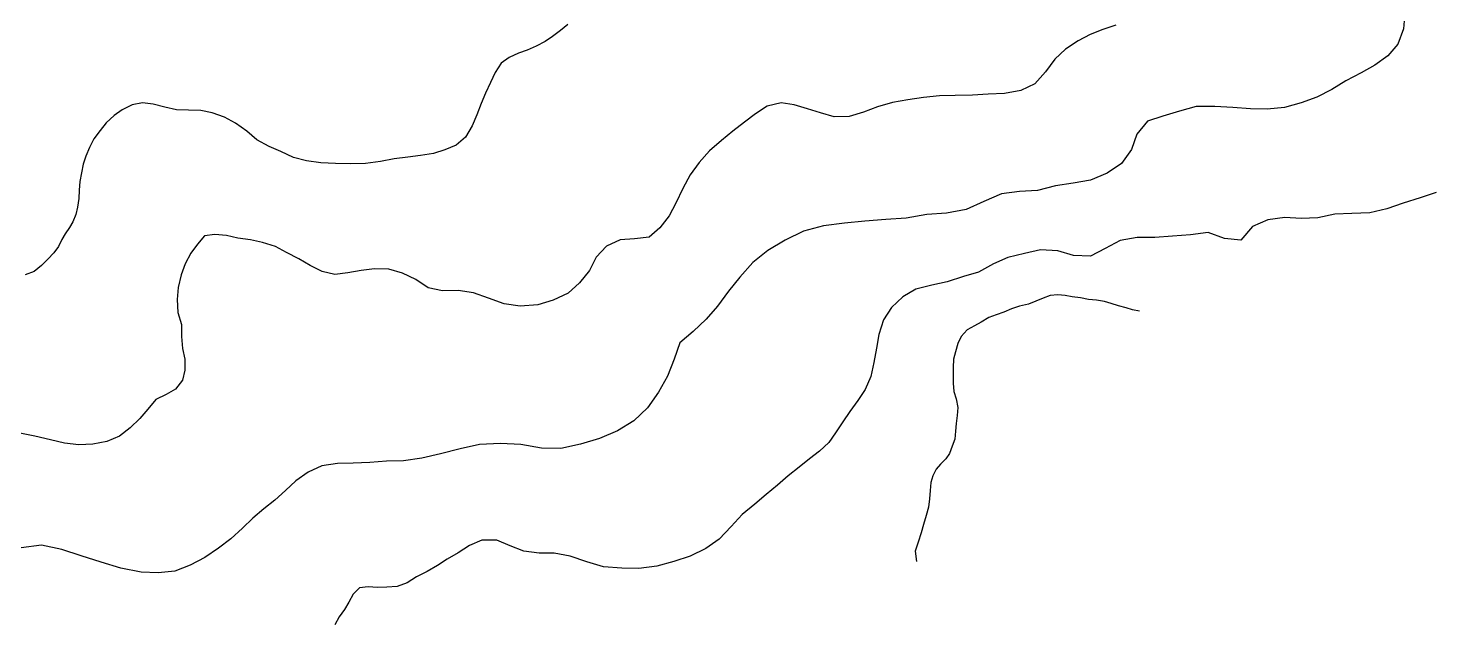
# Model space of a CAD drawing. Extents: x -717078 to -714996, y -984638 to -983998.
# Drawn here: x -716543 to -716022, y -984624 to -984402 of the extents above; entities that cross this region are included whole.
import ezdxf

# ---------------------------------------------------------------- set-up
doc = ezdxf.new("R2010")
doc.units = 0
doc.layers.add('contour_lines', color=1, linetype='CONTINUOUS')

msp = doc.modelspace()

# ---------------------------------------------------------------- linework, layer by layer
at = {"layer": 'contour_lines', "color": 1}
for p, q in [((-716031.766, -984396.741, 277), (-716032.238, -984402.669, 277)), ((-716345.532, -984403.257, 275), (-716348.512, -984405.48, 275)), ((-716342.765, -984401.054, 275), (-716345.532, -984403.257, 275)), ((-716143.923, -984402.951, 276), (-716148.704, -984404.733, 276)), ((-716139.174, -984401.235, 276), (-716143.923, -984402.951, 276)), ((-716032.238, -984402.669, 277), (-716034.321, -984408.331, 277)), ((-716351.302, -984407.391, 275), (-716354.586, -984409.064, 275)), ((-716348.512, -984405.48, 275), (-716351.302, -984407.391, 275)), ((-716153.138, -984407.177, 276), (-716157.885, -984410.178, 276)), ((-716148.704, -984404.733, 276), (-716153.138, -984407.177, 276)), ((-716034.321, -984408.331, 277), (-716037.979, -984412.706, 277)), ((-716364.683, -984413.262, 275), (-716367.603, -984415.447, 275)), ((-716361.178, -984411.725, 275), (-716364.683, -984413.262, 275)), ((-716357.877, -984410.57, 275), (-716361.178, -984411.725, 275)), ((-716354.586, -984409.064, 275), (-716357.877, -984410.57, 275)), ((-716161.821, -984413.91, 276), (-716165.268, -984418.653, 276)), ((-716157.885, -984410.178, 276), (-716161.821, -984413.91, 276)), ((-716037.979, -984412.706, 277), (-716042.868, -984416.211, 277)), ((-716369.83, -984418.925, 275), (-716371.514, -984422.655, 275)), ((-716367.603, -984415.447, 275), (-716369.83, -984418.925, 275)), ((-716165.268, -984418.653, 276), (-716169.288, -984423.072, 276)), ((-716048.012, -984419.048, 277), (-716053.613, -984421.995, 277)), ((-716042.868, -984416.211, 277), (-716048.012, -984419.048, 277)), ((-716371.514, -984422.655, 275), (-716373.403, -984426.589, 275)), ((-716169.288, -984423.072, 276), (-716174.437, -984425.555, 276)), ((-716053.613, -984421.995, 277), (-716058.895, -984425.234, 277)), ((-716373.403, -984426.589, 275), (-716375.043, -984430.444, 275)), ((-716216.499, -984429.104, 276), (-716222.205, -984430.089, 276)), ((-716210.641, -984428.132, 276), (-716216.499, -984429.104, 276)), ((-716204.698, -984427.593, 276), (-716210.641, -984428.132, 276)), ((-716198.794, -984427.422, 276), (-716204.698, -984427.593, 276)), ((-716192.444, -984427.325, 276), (-716198.794, -984427.422, 276)), ((-716186.601, -984427.004, 276), (-716192.444, -984427.325, 276)), ((-716180.575, -984426.729, 276), (-716186.601, -984427.004, 276)), ((-716174.437, -984425.555, 276), (-716180.575, -984426.729, 276)), ((-716064.426, -984428.064, 277), (-716070.312, -984430.185, 277)), ((-716058.895, -984425.234, 277), (-716064.426, -984428.064, 277)), ((-716508.419, -984432.8, 275), (-716511.47, -984434.906, 275)), ((-716504.692, -984430.926, 275), (-716508.419, -984432.8, 275)), ((-716500.942, -984430.213, 275), (-716504.692, -984430.926, 275)), ((-716496.935, -984430.651, 275), (-716500.942, -984430.213, 275)), ((-716492.578, -984431.743, 275), (-716496.935, -984430.651, 275)), ((-716488.331, -984432.809, 275), (-716492.578, -984431.743, 275)), ((-716483.775, -984432.929, 275), (-716488.331, -984432.809, 275)), ((-716479.208, -984433.025, 275), (-716483.775, -984432.929, 275)), ((-716474.969, -984433.893, 275), (-716479.208, -984433.025, 275)), ((-716470.479, -984435.512, 275), (-716474.969, -984433.893, 275)), ((-716376.685, -984434.673, 275), (-716378.421, -984438.734, 275)), ((-716375.043, -984430.444, 275), (-716376.685, -984434.673, 275)), ((-716273.123, -984434.255, 276), (-716277.153, -984437.4, 276)), ((-716268.743, -984431.351, 276), (-716273.123, -984434.255, 276)), ((-716263.564, -984430.19, 276), (-716268.743, -984431.351, 276)), ((-716258.702, -984430.97, 276), (-716263.564, -984430.19, 276)), ((-716253.684, -984432.448, 276), (-716258.702, -984430.97, 276)), ((-716248.957, -984433.913, 276), (-716253.684, -984432.448, 276)), ((-716243.798, -984435.334, 276), (-716248.957, -984433.913, 276)), ((-716232.95, -984433.637, 276), (-716238.286, -984435.209, 276)), ((-716227.671, -984431.702, 276), (-716232.95, -984433.637, 276)), ((-716222.205, -984430.089, 276), (-716227.671, -984431.702, 276)), ((-716115.503, -984433.273, 277), (-716121.72, -984435.147, 277)), ((-716109.276, -984431.53, 277), (-716115.503, -984433.273, 277)), ((-716102.295, -984431.489, 277), (-716109.276, -984431.53, 277)), ((-716095.702, -984431.931, 277), (-716102.295, -984431.489, 277)), ((-716089.099, -984432.411, 277), (-716095.702, -984431.931, 277)), ((-716082.883, -984432.516, 277), (-716089.099, -984432.411, 277)), ((-716076.494, -984431.888, 277), (-716082.883, -984432.516, 277)), ((-716070.312, -984430.185, 277), (-716076.494, -984431.888, 277)), ((-716514.406, -984437.588, 275), (-716516.702, -984440.458, 275)), ((-716511.47, -984434.906, 275), (-716514.406, -984437.588, 275)), ((-716466.388, -984437.74, 275), (-716470.479, -984435.512, 275)), ((-716462.177, -984440.736, 275), (-716466.388, -984437.74, 275)), ((-716378.421, -984438.734, 275), (-716380.912, -984442.928, 275)), ((-716277.153, -984437.4, 276), (-716281.449, -984440.752, 276)), ((-716238.286, -984435.209, 276), (-716243.798, -984435.334, 276)), ((-716127.418, -984437.027, 277), (-716131.311, -984441.857, 277)), ((-716121.72, -984435.147, 277), (-716127.418, -984437.027, 277)), ((-716519.04, -984443.606, 275), (-716520.638, -984446.764, 275)), ((-716516.702, -984440.458, 275), (-716519.04, -984443.606, 275)), ((-716458.37, -984443.967, 275), (-716462.177, -984440.736, 275)), ((-716453.869, -984446.416, 275), (-716458.37, -984443.967, 275)), ((-716380.912, -984442.928, 275), (-716384.325, -984445.855, 275)), ((-716285.694, -984444.125, 276), (-716290.156, -984447.981, 276)), ((-716281.449, -984440.752, 276), (-716285.694, -984444.125, 276)), ((-716131.311, -984441.857, 277), (-716133.268, -984447.565, 277)), ((-716522.003, -984450.031, 275), (-716523.019, -984453.002, 275)), ((-716520.638, -984446.764, 275), (-716522.003, -984450.031, 275)), ((-716449.488, -984448.304, 275), (-716453.869, -984446.416, 275)), ((-716444.764, -984450.463, 275), (-716449.488, -984448.304, 275)), ((-716402.265, -984450.431, 275), (-716407.372, -984451.026, 275)), ((-716397.588, -984449.75, 275), (-716402.265, -984450.431, 275)), ((-716392.728, -984449.063, 275), (-716397.588, -984449.75, 275)), ((-716388.524, -984447.684, 275), (-716392.728, -984449.063, 275)), ((-716384.325, -984445.855, 275), (-716388.524, -984447.684, 275)), ((-716290.156, -984447.981, 276), (-716293.972, -984452.33, 276)), ((-716133.268, -984447.565, 277), (-716137.088, -984452.684, 277)), ((-716523.019, -984453.002, 275), (-716523.634, -984456.261, 275)), ((-716439.941, -984451.752, 275), (-716444.764, -984450.463, 275)), ((-716434.595, -984452.518, 275), (-716439.941, -984451.752, 275)), ((-716429.198, -984452.707, 275), (-716434.595, -984452.518, 275)), ((-716423.5, -984452.877, 275), (-716429.198, -984452.707, 275)), ((-716417.988, -984452.782, 275), (-716423.5, -984452.877, 275)), ((-716412.394, -984451.975, 275), (-716417.988, -984452.782, 275)), ((-716407.372, -984451.026, 275), (-716412.394, -984451.975, 275)), ((-716293.972, -984452.33, 276), (-716297.381, -984456.957, 276)), ((-716137.088, -984452.684, 277), (-716142.335, -984456.292, 277)), ((-716524.182, -984459.47, 275), (-716524.502, -984462.612, 275)), ((-716523.634, -984456.261, 275), (-716524.182, -984459.47, 275)), ((-716297.381, -984456.957, 276), (-716300.114, -984462.079, 276)), ((-716154.979, -984460.027, 277), (-716161.57, -984461.035, 277)), ((-716148.541, -984458.919, 277), (-716154.979, -984460.027, 277)), ((-716142.335, -984456.292, 277), (-716148.541, -984458.919, 277)), ((-716524.626, -984465.697, 275), (-716525.031, -984468.951, 275)), ((-716524.502, -984462.612, 275), (-716524.626, -984465.697, 275)), ((-716300.114, -984462.079, 276), (-716302.63, -984467.435, 276)), ((-716181.57, -984464.012, 277), (-716188.173, -984466.83, 277)), ((-716174.905, -984463.178, 277), (-716181.57, -984464.012, 277)), ((-716168.199, -984462.779, 277), (-716174.905, -984463.178, 277)), ((-716161.57, -984461.035, 277), (-716168.199, -984462.779, 277)), ((-716026.027, -984465.56, 278), (-716032.307, -984467.538, 278)), ((-716020.124, -984463.481, 278), (-716026.027, -984465.56, 278)), ((-716525.031, -984468.951, 275), (-716525.646, -984471.73, 275)), ((-716302.63, -984467.435, 276), (-716305.138, -984472.209, 276)), ((-716202.069, -984471.178, 277), (-716209.43, -984471.744, 277)), ((-716194.825, -984469.867, 277), (-716202.069, -984471.178, 277)), ((-716188.173, -984466.83, 277), (-716194.825, -984469.867, 277)), ((-716044.72, -984471.025, 278), (-716051.454, -984471.372, 278)), ((-716038.443, -984469.642, 278), (-716044.72, -984471.025, 278)), ((-716032.307, -984467.538, 278), (-716038.443, -984469.642, 278)), ((-716526.798, -984474.396, 275), (-716528.031, -984476.593, 275)), ((-716525.646, -984471.73, 275), (-716526.798, -984474.396, 275)), ((-716305.138, -984472.209, 276), (-716308.619, -984476.603, 276)), ((-716247.758, -984475.937, 277), (-716255.196, -984477.909, 277)), ((-716239.968, -984474.897, 277), (-716247.758, -984475.937, 277)), ((-716232.376, -984474.214, 277), (-716239.968, -984474.897, 277)), ((-716224.671, -984473.589, 277), (-716232.376, -984474.214, 277)), ((-716217.019, -984473.01, 277), (-716224.671, -984473.589, 277)), ((-716209.43, -984471.744, 277), (-716217.019, -984473.01, 277)), ((-716088.36, -984476.186, 278), (-716092.637, -984481.209, 278)), ((-716082.618, -984473.682, 278), (-716088.36, -984476.186, 278)), ((-716076.372, -984472.832, 278), (-716082.618, -984473.682, 278)), ((-716070.272, -984473.213, 278), (-716076.372, -984472.832, 278)), ((-716064.011, -984472.941, 278), (-716070.272, -984473.213, 278)), ((-716057.682, -984471.633, 278), (-716064.011, -984472.941, 278)), ((-716051.454, -984471.372, 278), (-716057.682, -984471.633, 278)), ((-716530.917, -984480.993, 275), (-716532.156, -984483.625, 275)), ((-716529.601, -984478.831, 275), (-716530.917, -984480.993, 275)), ((-716528.031, -984476.593, 275), (-716529.601, -984478.831, 275)), ((-716477.862, -984479.595, 276), (-716480.49, -984482.745, 276)), ((-716474.042, -984479.155, 276), (-716477.862, -984479.595, 276)), ((-716469.678, -984479.532, 276), (-716474.042, -984479.155, 276)), ((-716465.442, -984480.439, 276), (-716469.678, -984479.532, 276)), ((-716460.765, -984481.116, 276), (-716465.442, -984480.439, 276)), ((-716456.265, -984482.061, 276), (-716460.765, -984481.116, 276)), ((-716323.392, -984481.122, 276), (-716328.444, -984483.414, 276)), ((-716317.997, -984480.785, 276), (-716323.392, -984481.122, 276)), ((-716312.57, -984480.139, 276), (-716317.997, -984480.785, 276)), ((-716308.619, -984476.603, 276), (-716312.57, -984480.139, 276)), ((-716262.03, -984481.202, 277), (-716268.528, -984485.037, 277)), ((-716255.196, -984477.909, 277), (-716262.03, -984481.202, 277)), ((-716137.553, -984481.365, 278), (-716143.137, -984484.279, 278)), ((-716131.203, -984480.205, 278), (-716137.553, -984481.365, 278)), ((-716124.615, -984480.195, 278), (-716131.203, -984480.205, 278)), ((-716118.09, -984479.78, 278), (-716124.615, -984480.195, 278)), ((-716111.353, -984479.304, 278), (-716118.09, -984479.78, 278)), ((-716104.784, -984478.44, 278), (-716111.353, -984479.304, 278)), ((-716098.726, -984480.623, 278), (-716104.784, -984478.44, 278)), ((-716092.637, -984481.209, 278), (-716098.726, -984480.623, 278)), ((-716533.857, -984485.905, 275), (-716536.115, -984488.312, 275)), ((-716532.156, -984483.625, 275), (-716533.857, -984485.905, 275)), ((-716482.884, -984486.057, 276), (-716485.015, -984490.08, 276)), ((-716480.49, -984482.745, 276), (-716482.884, -984486.057, 276)), ((-716451.473, -984483.574, 276), (-716456.265, -984482.061, 276)), ((-716447.392, -984485.856, 276), (-716451.473, -984483.574, 276)), ((-716442.825, -984488.218, 276), (-716447.392, -984485.856, 276)), ((-716328.444, -984483.414, 276), (-716332.338, -984487.522, 276)), ((-716268.528, -984485.037, 277), (-716274.072, -984489.488, 277)), ((-716173.131, -984486.202, 278), (-716179.309, -984487.715, 278)), ((-716167.198, -984484.876, 278), (-716173.131, -984486.202, 278)), ((-716160.683, -984485.228, 278), (-716167.198, -984484.876, 278)), ((-716154.891, -984486.982, 278), (-716160.683, -984485.228, 278)), ((-716143.137, -984484.279, 278), (-716148.571, -984487.172, 278)), ((-716538.42, -984490.68, 275), (-716541.194, -984492.866, 275)), ((-716536.115, -984488.312, 275), (-716538.42, -984490.68, 275)), ((-716485.015, -984490.08, 276), (-716486.537, -984494.166, 276)), ((-716438.616, -984490.602, 276), (-716442.825, -984488.218, 276)), ((-716434.169, -984492.946, 276), (-716438.616, -984490.602, 276)), ((-716414.705, -984491.878, 276), (-716419.666, -984492.484, 276)), ((-716409.299, -984491.985, 276), (-716414.705, -984491.878, 276)), ((-716404.265, -984493.525, 276), (-716409.299, -984491.985, 276)), ((-716332.338, -984487.522, 276), (-716334.709, -984492.569, 276)), ((-716274.072, -984489.488, 277), (-716278.833, -984495.018, 277)), ((-716184.625, -984490.066, 278), (-716190.123, -984493.132, 278)), ((-716179.309, -984487.715, 278), (-716184.625, -984490.066, 278)), ((-716148.571, -984487.172, 278), (-716154.891, -984486.982, 278)), ((-716541.194, -984492.866, 275), (-716544.48, -984494.085, 275)), ((-716486.537, -984494.166, 276), (-716487.642, -984498.808, 276)), ((-716429.398, -984494.009, 276), (-716434.169, -984492.946, 276)), ((-716424.619, -984493.367, 276), (-716429.398, -984494.009, 276)), ((-716419.666, -984492.484, 276), (-716424.619, -984493.367, 276)), ((-716399.298, -984495.866, 276), (-716404.265, -984493.525, 276)), ((-716394.746, -984498.987, 276), (-716399.298, -984495.866, 276)), ((-716338.539, -984497.077, 276), (-716342.707, -984500.94, 276)), ((-716334.709, -984492.569, 276), (-716338.539, -984497.077, 276)), ((-716278.833, -984495.018, 277), (-716283.152, -984500.262, 277)), ((-716201.782, -984496.692, 278), (-716207.521, -984497.983, 278)), ((-716195.769, -984494.74, 278), (-716201.782, -984496.692, 278)), ((-716190.123, -984493.132, 278), (-716195.769, -984494.74, 278)), ((-716487.642, -984498.808, 276), (-716488.03, -984503.306, 276)), ((-716389.397, -984500.118, 276), (-716394.746, -984498.987, 276)), ((-716383.566, -984499.946, 276), (-716389.397, -984500.118, 276)), ((-716377.88, -984500.788, 276), (-716383.566, -984499.946, 276)), ((-716372.323, -984502.868, 276), (-716377.88, -984500.788, 276)), ((-716342.707, -984500.94, 276), (-716348.283, -984503.528, 276)), ((-716283.152, -984500.262, 277), (-716287.223, -984505.747, 277)), ((-716218.354, -984502.278, 278), (-716222.545, -984506.309, 278)), ((-716213.439, -984499.493, 278), (-716218.354, -984502.278, 278)), ((-716207.521, -984497.983, 278), (-716213.439, -984499.493, 278)), ((-716163.573, -984501.77, 279), (-716166.11, -984502.805, 279)), ((-716160.691, -984501.593, 279), (-716163.573, -984501.77, 279)), ((-716157.968, -984501.868, 279), (-716160.691, -984501.593, 279)), ((-716155.315, -984502.317, 279), (-716157.968, -984501.868, 279)), ((-716152.28, -984502.683, 279), (-716155.315, -984502.317, 279)), ((-716488.03, -984503.306, 276), (-716487.761, -984508.092, 276)), ((-716366.502, -984504.879, 276), (-716372.323, -984502.868, 276)), ((-716360.486, -984505.812, 276), (-716366.502, -984504.879, 276)), ((-716354.023, -984505.299, 276), (-716360.486, -984505.812, 276)), ((-716348.283, -984503.528, 276), (-716354.023, -984505.299, 276)), ((-716287.223, -984505.747, 277), (-716291.43, -984510.626, 277)), ((-716222.545, -984506.309, 278), (-716225.461, -984510.904, 278)), ((-716177.96, -984506.809, 279), (-716180.789, -984507.96, 279)), ((-716174.904, -984505.813, 279), (-716177.96, -984506.809, 279)), ((-716171.603, -984505.09, 279), (-716174.904, -984505.813, 279)), ((-716168.866, -984503.968, 279), (-716171.603, -984505.09, 279)), ((-716166.11, -984502.805, 279), (-716168.866, -984503.968, 279)), ((-716149.305, -984503.364, 279), (-716152.28, -984502.683, 279)), ((-716146.36, -984503.591, 279), (-716149.305, -984503.364, 279)), ((-716143.315, -984504.026, 279), (-716146.36, -984503.591, 279)), ((-716140.831, -984504.792, 279), (-716143.315, -984504.026, 279)), ((-716138.154, -984505.695, 279), (-716140.831, -984504.792, 279)), ((-716135.314, -984506.425, 279), (-716138.154, -984505.695, 279)), ((-716132.893, -984507.127, 279), (-716135.314, -984506.425, 279)), ((-716130.301, -984507.667, 279), (-716132.893, -984507.127, 279)), ((-716487.761, -984508.092, 276), (-716486.42, -984512.658, 276)), ((-716486.42, -984512.658, 276), (-716486.388, -984517.06, 276)), ((-716291.43, -984510.626, 277), (-716296.278, -984515.239, 277)), ((-716225.461, -984510.904, 278), (-716227.228, -984516.281, 278)), ((-716189.162, -984511.687, 279), (-716191.726, -984513.079, 279)), ((-716186.375, -984510.044, 279), (-716189.162, -984511.687, 279)), ((-716183.669, -984509.032, 279), (-716186.375, -984510.044, 279)), ((-716180.789, -984507.96, 279), (-716183.669, -984509.032, 279)), ((-716486.388, -984517.06, 276), (-716485.985, -984521.518, 276)), ((-716296.278, -984515.239, 277), (-716301.223, -984519.369, 277)), ((-716227.228, -984516.281, 278), (-716228.151, -984521.407, 278)), ((-716196.675, -984517.061, 279), (-716197.87, -984519.724, 279)), ((-716194.407, -984514.642, 279), (-716196.675, -984517.061, 279)), ((-716191.726, -984513.079, 279), (-716194.407, -984514.642, 279)), ((-716485.985, -984521.518, 276), (-716485.166, -984525.443, 276)), ((-716301.223, -984519.369, 277), (-716303.254, -984525.534, 277)), ((-716228.151, -984521.407, 278), (-716229.117, -984526.71, 278)), ((-716198.769, -984522.747, 279), (-716199.464, -984525.483, 279)), ((-716197.87, -984519.724, 279), (-716198.769, -984522.747, 279)), ((-716485.166, -984525.443, 276), (-716485.143, -984529.641, 276)), ((-716303.254, -984525.534, 277), (-716305.762, -984531.847, 277)), ((-716229.117, -984526.71, 278), (-716230.155, -984531.995, 278)), ((-716199.541, -984528.555, 279), (-716199.568, -984531.538, 279)), ((-716199.464, -984525.483, 279), (-716199.541, -984528.555, 279)), ((-716486.069, -984533.272, 276), (-716488.619, -984536.602, 276)), ((-716485.143, -984529.641, 276), (-716486.069, -984533.272, 276)), ((-716305.762, -984531.847, 277), (-716309.095, -984537.725, 277)), ((-716230.155, -984531.995, 278), (-716232.296, -984536.777, 278)), ((-716199.568, -984531.538, 279), (-716199.539, -984534.464, 279)), ((-716492.099, -984538.632, 276), (-716495.925, -984540.516, 276)), ((-716488.619, -984536.602, 276), (-716492.099, -984538.632, 276)), ((-716309.095, -984537.725, 277), (-716313.248, -984543.641, 277)), ((-716232.296, -984536.777, 278), (-716235.036, -984540.818, 278)), ((-716199.539, -984534.464, 279), (-716199.359, -984537.526, 279)), ((-716199.359, -984537.526, 279), (-716198.47, -984540.294, 279)), ((-716498.922, -984544.036, 276), (-716501.947, -984547.576, 276)), ((-716495.925, -984540.516, 276), (-716498.922, -984544.036, 276)), ((-716313.248, -984543.641, 277), (-716318.342, -984548.476, 277)), ((-716235.036, -984540.818, 278), (-716237.988, -984544.94, 278)), ((-716198.47, -984540.294, 279), (-716197.915, -984543.435, 279)), ((-716197.915, -984543.435, 279), (-716198.102, -984546.499, 279)), ((-716501.947, -984547.576, 276), (-716505.479, -984551.008, 276)), ((-716318.342, -984548.476, 277), (-716324.403, -984552.126, 277)), ((-716240.588, -984548.817, 278), (-716243.277, -984552.873, 278)), ((-716237.988, -984544.94, 278), (-716240.588, -984548.817, 278)), ((-716198.495, -984549.359, 279), (-716198.704, -984552.29, 279)), ((-716198.102, -984546.499, 279), (-716198.495, -984549.359, 279)), ((-716540.893, -984554.112, 276), (-716546.533, -984553, 276)), ((-716535.161, -984555.506, 276), (-716540.893, -984554.112, 276)), ((-716509.438, -984554.173, 276), (-716514.203, -984556.128, 276)), ((-716505.479, -984551.008, 276), (-716509.438, -984554.173, 276)), ((-716324.403, -984552.126, 277), (-716331.008, -984555.031, 277)), ((-716243.277, -984552.873, 278), (-716245.838, -984556.452, 278)), ((-716198.704, -984552.29, 279), (-716199.019, -984555.196, 279)), ((-716529.839, -984556.716, 276), (-716535.161, -984555.506, 276)), ((-716524.609, -984557.409, 276), (-716529.839, -984556.716, 276)), ((-716519.334, -984557.124, 276), (-716524.609, -984557.409, 276)), ((-716514.203, -984556.128, 276), (-716519.334, -984557.124, 276)), ((-716382.775, -984558.899, 277), (-716390.158, -984560.668, 277)), ((-716375.601, -984557.19, 277), (-716382.775, -984558.899, 277)), ((-716367.889, -984556.81, 277), (-716375.601, -984557.19, 277)), ((-716360.306, -984557.177, 277), (-716367.889, -984556.81, 277)), ((-716352.658, -984558.638, 277), (-716360.306, -984557.177, 277)), ((-716345.427, -984558.703, 277), (-716352.658, -984558.638, 277)), ((-716338.06, -984557.125, 277), (-716345.427, -984558.703, 277)), ((-716331.008, -984555.031, 277), (-716338.06, -984557.125, 277)), ((-716249.274, -984559.758, 278), (-716252.988, -984562.565, 278)), ((-716245.838, -984556.452, 278), (-716249.274, -984559.758, 278)), ((-716199.915, -984557.86, 279), (-716200.966, -984560.572, 279)), ((-716199.019, -984555.196, 279), (-716199.915, -984557.86, 279)), ((-716428.42, -984564.263, 277), (-716434.294, -984565.133, 277)), ((-716422.643, -984564.15, 277), (-716428.42, -984564.263, 277)), ((-716416.374, -984563.951, 277), (-716422.643, -984564.15, 277)), ((-716410.244, -984563.445, 277), (-716416.374, -984563.951, 277)), ((-716403.951, -984563.266, 277), (-716410.244, -984563.445, 277)), ((-716397.138, -984562.295, 277), (-716403.951, -984563.266, 277)), ((-716390.158, -984560.668, 277), (-716397.138, -984562.295, 277)), ((-716252.988, -984562.565, 278), (-716256.884, -984565.617, 278)), ((-716204.276, -984564.5, 279), (-716205.883, -984566.426, 279)), ((-716202.372, -984562.537, 279), (-716204.276, -984564.5, 279)), ((-716200.966, -984560.572, 279), (-716202.372, -984562.537, 279)), ((-716439.381, -984567.46, 277), (-716443.952, -984570.72, 277)), ((-716434.294, -984565.133, 277), (-716439.381, -984567.46, 277)), ((-716260.933, -984568.905, 278), (-716264.889, -984572.304, 278)), ((-716256.884, -984565.617, 278), (-716260.933, -984568.905, 278)), ((-716207.141, -984568.888, 279), (-716207.885, -984571.337, 279)), ((-716205.883, -984566.426, 279), (-716207.141, -984568.888, 279)), ((-716447.698, -984574.325, 277), (-716451.664, -984577.934, 277)), ((-716443.952, -984570.72, 277), (-716447.698, -984574.325, 277)), ((-716264.889, -984572.304, 278), (-716269.054, -984575.806, 278)), ((-716208.177, -984574.365, 279), (-716208.332, -984577.405, 279)), ((-716207.885, -984571.337, 279), (-716208.177, -984574.365, 279)), ((-716451.664, -984577.934, 277), (-716455.811, -984581.107, 277)), ((-716273.366, -984579.393, 278), (-716278.056, -984583.296, 278)), ((-716269.054, -984575.806, 278), (-716273.366, -984579.393, 278)), ((-716208.801, -984580.567, 279), (-716209.623, -984583.621, 279)), ((-716208.332, -984577.405, 279), (-716208.801, -984580.567, 279)), ((-716459.855, -984584.674, 277), (-716463.717, -984588.369, 277)), ((-716455.811, -984581.107, 277), (-716459.855, -984584.674, 277)), ((-716278.056, -984583.296, 278), (-716282.17, -984587.772, 278)), ((-716209.623, -984583.621, 279), (-716210.591, -984586.95, 279)), ((-716463.717, -984588.369, 277), (-716468.029, -984592.271, 277)), ((-716282.17, -984587.772, 278), (-716286.564, -984592.384, 278)), ((-716211.498, -984590.09, 279), (-716212.578, -984593.498, 279)), ((-716210.591, -984586.95, 279), (-716211.498, -984590.09, 279)), ((-716538.414, -984594.721, 277), (-716545.95, -984595.709, 277)), ((-716530.893, -984596.312, 277), (-716538.414, -984594.721, 277)), ((-716523.645, -984598.587, 277), (-716530.893, -984596.312, 277)), ((-716472.626, -984595.796, 277), (-716477.784, -984599.188, 277)), ((-716468.029, -984592.271, 277), (-716472.626, -984595.796, 277)), ((-716379.348, -984594.806, 278), (-716383.537, -984597.544, 278)), ((-716374.738, -984592.831, 278), (-716379.348, -984594.806, 278)), ((-716369.191, -984592.816, 278), (-716374.738, -984592.831, 278)), ((-716364.196, -984594.931, 278), (-716369.191, -984592.816, 278)), ((-716359.121, -984596.833, 278), (-716364.196, -984594.931, 278)), ((-716291.573, -984595.854, 278), (-716297.395, -984598.764, 278)), ((-716286.564, -984592.384, 278), (-716291.573, -984595.854, 278)), ((-716212.578, -984593.498, 279), (-716213.697, -984596.866, 279)), ((-716516.247, -984600.92, 277), (-716523.645, -984598.587, 277)), ((-716508.92, -984603.233, 277), (-716516.247, -984600.92, 277)), ((-716477.784, -984599.188, 277), (-716483.132, -984602.086, 277)), ((-716387.721, -984599.828, 278), (-716391.253, -984602.208, 278)), ((-716383.537, -984597.544, 278), (-716387.721, -984599.828, 278)), ((-716353.484, -984597.627, 278), (-716359.121, -984596.833, 278)), ((-716347.924, -984597.574, 278), (-716353.484, -984597.627, 278)), ((-716341.942, -984598.774, 278), (-716347.924, -984597.574, 278)), ((-716335.75, -984600.829, 278), (-716341.942, -984598.774, 278)), ((-716329.576, -984602.743, 278), (-716335.75, -984600.829, 278)), ((-716303.41, -984600.733, 278), (-716309.727, -984602.422, 278)), ((-716297.395, -984598.764, 278), (-716303.41, -984600.733, 278)), ((-716213.697, -984596.866, 279), (-716213.256, -984600.688, 279)), ((-716501.358, -984604.753, 277), (-716508.92, -984603.233, 277)), ((-716495.096, -984604.999, 277), (-716501.358, -984604.753, 277)), ((-716488.95, -984604.381, 277), (-716495.096, -984604.999, 277)), ((-716483.132, -984602.086, 277), (-716488.95, -984604.381, 277)), ((-716399.009, -984606.489, 278), (-716402.499, -984608.698, 278)), ((-716395.139, -984604.49, 278), (-716399.009, -984606.489, 278)), ((-716391.253, -984602.208, 278), (-716395.139, -984604.49, 278)), ((-716322.788, -984603.175, 278), (-716329.576, -984602.743, 278)), ((-716316.415, -984603.377, 278), (-716322.788, -984603.175, 278)), ((-716309.727, -984602.422, 278), (-716316.415, -984603.377, 278)), ((-716420.284, -984610.511, 278), (-716422.612, -984612.845, 278)), ((-716416.972, -984610.184, 278), (-716420.284, -984610.511, 278)), ((-716413.518, -984610.449, 278), (-716416.972, -984610.184, 278)), ((-716410.095, -984610.337, 278), (-716413.518, -984610.449, 278)), ((-716406.261, -984610.047, 278), (-716410.095, -984610.337, 278)), ((-716402.499, -984608.698, 278), (-716406.261, -984610.047, 278)), ((-716424.211, -984615.884, 278), (-716425.864, -984618.558, 278)), ((-716422.612, -984612.845, 278), (-716424.211, -984615.884, 278)), ((-716427.775, -984621.299, 278), (-716429.443, -984624.338, 278)), ((-716425.864, -984618.558, 278), (-716427.775, -984621.299, 278))]:
    msp.add_line(p, q, dxfattribs=at)

doc.saveas('drawing.dxf')
